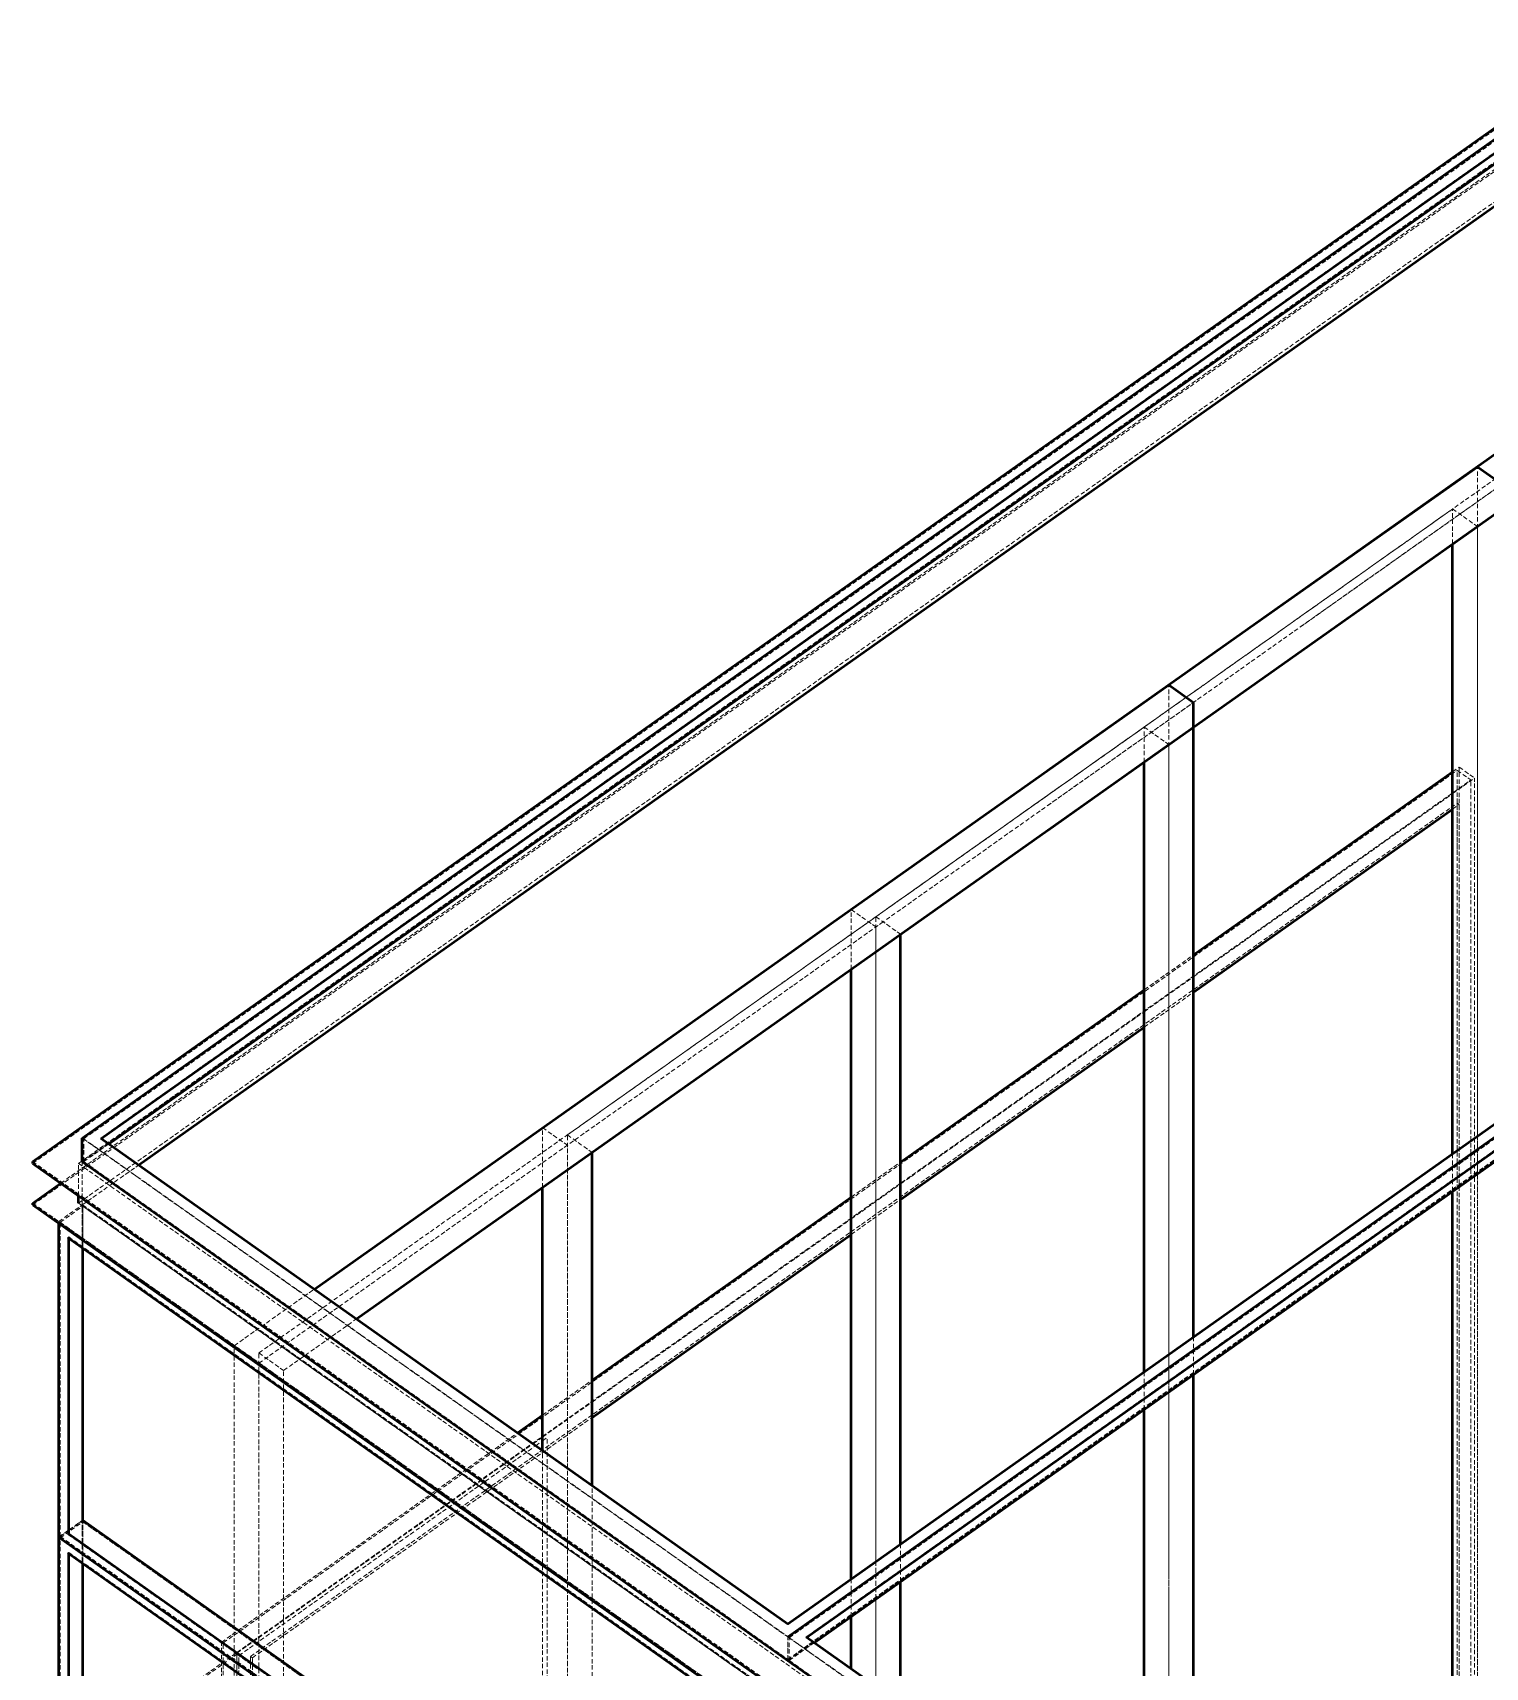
# Model space of a CAD drawing. Header units: millimetres. Extents: x 909 to 14018, y 345 to 10097.
# Drawn here: x 1117 to 2362, y 3801 to 5202 of the extents above; entities that cross this region are included whole.
import ezdxf

# ---------------------------------------------------------------- set-up
doc = ezdxf.new("R2010")
doc.units = ezdxf.units.MM
doc.linetypes.add('Hidden', pattern=[15, 5, -3, 5, -2])
for name, color, linetype, lineweight in [('Default', 7, 'Continuous', 50), ('Edges', 7, 'Hidden', 15), ('HiddenEdges', 2, 'Hidden', 15), ('HiddenSilhouettes', 2, 'Hidden', 15), ('HiddenWires', 7, 'Hidden', 15), ('Silhouettes', 7, 'Continuous', 50), ('Wires', 7, 'Hidden', 15)]:
    doc.layers.add(name, color=color, linetype=linetype, lineweight=lineweight)

# ---------------------------------------------------------------- blocks, each defined once
blk = doc.blocks.new('Isometric')
at = {"layer": 'Edges'}
for points in [[(-1159.7, 1831.6), (-494.1, 2302.2)], [(-870.5, 2036.1), (-640.3, 2198.9)], [(-1435.4, 881.7), (233.3, 2061.7)], [(-1350.4, 1696.8), (-992.8, 1949.6)], [(-1384.2, 1712.9), (-1355.9, 1692.9)], [(-1449.6, 1626.6), (-1350.4, 1696.8)], [(-1969.3, 1259.1), (-1449.6, 1626.6)], [(-1736.7, 1463.6), (-1708.4, 1443.6)], [(-2319.3, 1424.8), (-70.7, -165.2)], [(-2319.3, 1377.4), (-70.7, -212.6)], [(-2279, 998.8), (-2278.2, 999.4)], [(-2279, 998.8), (-1494.1, 443.8)], [(-1456.6, 881.7), (-650.5, 311.7)]]:
    blk.add_lwpolyline(points, dxfattribs=at)
for points in [[(-2241.5, 1451.7, 0), (-572.8, 2631.7, 0)], [(-668.6, 1453.9, 0), (-668.6, 2150.6, 0)], [(-1021.1, 1204.7, 0), (-1021.1, 1901.3, 0)], [(-992.8, 1636.1, 0), (-696.9, 1845.3, 0)], [(-1355.9, 967.9, 0), (-1355.9, 1692.9, 0)], [(-1327.6, 1399.3, 0), (-1049.3, 1596.1, 0)], [(-2262.7, 1451.7, 0), (-1456.6, 881.7, 0)], [(-1708.4, 1074.7, 0), (-1708.4, 1443.6, 0)], [(-668.6, 339.4, 0), (-668.6, 1410.9, 0)], [(-2267, 1377.4, 0), (-70.7, -175.6, 0)], [(-1680.1, 1150.1, 0), (-1384.2, 1359.3, 0)], [(-2279, 998.8, 0), (-2279, 1338.2, 0)], [(-1021.1, 588.7, 0), (-1021.1, 1161.6, 0)], [(-1747.5, 1102.4, 0), (-1736.7, 1110.1, 0)], [(-2278.2, 1003.4, 0), (-2261.9, 1014.9, 0)], [(-2279, -691.2, 0), (-2279, 977.6, 0)], [(-1355.9, 825.4, 0), (-1355.9, 924.9, 0)], [(-1456.6, 854.8, 0), (-1456.6, 881.7, 0)]]:
    blk.add_polyline3d(points, dxfattribs=at)
at = {"layer": 'HiddenEdges'}
for points in [[(-2319.3, 1422.7), (-495, 2712.7)], [(-2267, 1422.7), (-495, 2675.7)], [(-2262.7, 1424.8), (-495, 2674.8)], [(-2319.3, 1375.3), (-495, 2665.3)], [(-668.6, 93.3), (-668.6, 2218.9)], [(-1708.4, 1455.3), (-696.9, 2170.6)], [(-1456.6, 895.8), (212.1, 2075.8)], [(-1021.1, -155.9), (-1021.1, 1969.6)], [(-2101.5, 874.9), (-691.6, 1871.9)], [(-2086, 863.9), (-676, 1860.9)], [(-696.9, 1845.3), (-671.8, 1863.1)], [(-1355.9, 1704.6), (-1327.6, 1684.6)], [(-1049.3, 1596.1), (-992.8, 1636.1)], [(-2261, 1450.8), (-1456.6, 882)], [(-2241.5, 1450.8), (-1456.6, 895.8)], [(-1708.4, 1455.3), (-1680.1, 1435.3)], [(-2261, 1424.8), (-1456.6, 856)], [(-1384.2, 1359.3), (-1327.6, 1399.3)], [(-2262.7, 1014.7), (-2262.7, 1375.3)], [(-2262.7, 1375.3), (-70.7, -174.7)], [(-2262.7, 1374.5), (-1456.6, 804.5)], [(-2289.6, 1356.3), (-1483.5, 786.3)], [(-2287.9, 1355.5), (-1483.5, 786.7)], [(-2278.2, 1338.8), (-1493.3, 783.8)], [(-2060.9, 1206.1), (-2032.6, 1186.1)], [(-1736.7, 1110.1), (-1680.1, 1150.1)], [(-2086, 863.1), (-1747.5, 1102.4)], [(-2289.6, 995.7), (-2262.7, 1014.7)], [(-2262.7, 1013.8), (-2261.9, 1014.4)], [(-2262.7, 1013.8), (-1456.6, 443.8)], [(-2278.2, 978.2), (-1493.3, 423.2)], [(-1454.9, 880.8), (-650.5, 312)], [(-2103.6, 875.6), (-2086, 863.1)], [(-2101.5, -535), (-2101.5, 874.9)], [(-2101.5, 874.9), (-2086, 863.9)], [(-2086, -550.7), (-2086, 861.9)], [(-2070.4, 859.4), (-2068.3, 857.9)], [(-1454.9, 854.8), (-650.5, 286)]]:
    blk.add_lwpolyline(points, dxfattribs=at)
for points in [[(-2262.7, 1424.8, 0), (-572.8, 2619.8, 0)], [(-1355.9, 1704.6, 0), (-344.4, 2419.8, 0)], [(-1456.6, 882, 0), (231.6, 2075.8, 0)], [(-1456.6, 856, 0), (231.6, 2049.8, 0)], [(-2060.9, 1206.1, 0), (-1049.3, 1921.3, 0)], [(-689.4, 461.3, 0), (-689.4, 1875.6, 0)], [(-2070.4, 859.4, 0), (-691.6, 1834.4, 0)], [(-689.4, 454, 0), (-689.4, 1832.9, 0)], [(-1355.9, -364.4, 0), (-1355.9, 1704.6, 0)], [(-1708.4, -613.7, 0), (-1708.4, 1455.3, 0)], [(-668.6, 1410.9, 0), (-668.6, 1453.9, 0)], [(-2261.9, 1014.4, 0), (-2261.9, 1375.1, 0)], [(-2261.9, 1373.9, 0), (-1457.5, 805.1, 0)], [(-2060.9, 1194.4, 0), (-1969.3, 1259.1, 0)], [(-2089.1, 1214.4, 0), (-2060.9, 1194.4, 0)], [(-2060.9, -862.9, 0), (-2060.9, 1206.1, 0)], [(-1021.1, 1161.6, 0), (-1021.1, 1204.7, 0)], [(-2060.9, -907.6, 0), (-2060.9, 1194.4, 0)], [(-1708.4, -681.9, 0), (-1708.4, 1074.7, 0)], [(-2262.7, -675.3, 0), (-2262.7, 1014.7, 0)], [(-2262.7, 1014.7, 0), (-1456.6, 444.7, 0)], [(-2261.9, -675.6, 0), (-2261.9, 1014.4, 0)], [(-2261.9, 1013.2, 0), (-1457.5, 444.4, 0)], [(-2287.9, 996.5, 0), (-2278.2, 1003.4, 0)], [(-2287.9, 994.8, 0), (-1483.5, 426, 0)], [(-1355.9, 924.9, 0), (-1355.9, 967.9, 0)], [(-1456.6, 895.8, 0), (-1456.6, 896.7, 0)], [(-1456.6, 856, 0), (-1456.6, 882, 0)], [(-1435.4, 880.8, 0), (-650.5, 325.8, 0)], [(-2086, -550.3, 0), (-2086, 863.9, 0)], [(-2086, -546, 0), (-2086, 863.9, 0)], [(-2086, 848.4, 0), (-2086, 863.1, 0)], [(-2070.4, -519.5, 0), (-2070.4, 859.4, 0)]]:
    blk.add_polyline3d(points, dxfattribs=at)
at = {"layer": 'HiddenSilhouettes'}
for points in [[(-2261, 1450.8), (-572.8, 2644.6)], [(-2267, 1377.4), (-495, 2630.4)], [(-696.9, 2170.6), (-668.6, 2150.6)], [(-1454.9, 880.8), (233.3, 2074.6)], [(-1456.6, 854.8), (233.3, 2049.8)], [(-696.9, 1870.3), (-689.4, 1875.6)], [(-1049.3, 1621.1), (-992.8, 1661.1)], [(-1049.3, 1578.4), (-992.8, 1618.4)], [(-2261, 1424.8), (-2232.3, 1445.1)], [(-2241.5, 1450.8), (-2240.9, 1451.2)], [(-2267, 1422.7), (-70.7, -130.3)], [(-1384.2, 1384.3), (-1327.6, 1424.3)], [(-2289.6, 1356.3), (-2262.7, 1375.3)], [(-2287.9, 1355.5), (-2261.9, 1373.9)], [(-2262.7, 1375.3), (-1456.6, 805.3)], [(-2262.7, 1013.8), (-2262.7, 1374.5)], [(-2261.9, 1375.1), (-1455.8, 805.1)], [(-2279, 1338.2), (-2278.2, 1338.8)], [(-2032.6, 1186.1), (-1949.3, 1245)], [(-2089.1, -887.6), (-2089.1, 1214.4)], [(-1736.7, -661.9), (-1736.7, 1094.7)], [(-2261.9, 1014.4), (-1455.8, 444.4)], [(-2279, 977.6), (-2278.2, 978.2)], [(-2262.7, 738.9), (-2086, 863.9)], [(-2261, 738.1), (-2086, 861.9)], [(-2086, 863.9), (-2059.9, 845.5)], [(-1454.9, 854.8), (-1426.2, 875.1)]]:
    blk.add_lwpolyline(points, dxfattribs=at)
for points in [[(-2287.3, 1400.1, 0), (-495, 2667.4, 0)], [(-696.9, 2130.6, 0), (-696.9, 2170.6, 0)], [(-1049.3, 1881.3, 0), (-1049.3, 1921.3, 0)], [(-1049.3, 1921.3, 0), (-1021.1, 1901.3, 0)], [(-691.6, 1781.6, 0), (-691.6, 1871.9, 0)], [(-691.6, 1871.9, 0), (-676, 1860.9, 0)], [(-689.4, 1875.6, 0), (-671.8, 1863.1, 0)], [(-676, 451, 0), (-676, 1860.9, 0)], [(-671.8, 448.8, 0), (-671.8, 1863.1, 0)], [(-696.9, 1827.6, 0), (-689.4, 1832.9, 0)], [(-691.6, 455.5, 0), (-691.6, 1834.4, 0)], [(-691.6, 1834.4, 0), (-689.4, 1832.9, 0)], [(-1384.2, 1644.6, 0), (-1384.2, 1712.9, 0)], [(-1736.7, 1395.3, 0), (-1736.7, 1463.6, 0)], [(-2261, 1424.8, 0), (-2261, 1450.8, 0)], [(-2241.5, 1450.8, 0), (-2241.5, 1451.7, 0)], [(-2267, 1385.7, 0), (-2267, 1422.7, 0)], [(-2262.7, 1375.3, 0), (-2262.7, 1424.8, 0)], [(-2262.7, 1375.3, 0), (-2198.1, 1421, 0)], [(-696.9, 1390.9, 0), (-696.9, 1433.9, 0)], [(-2262.7, 1374.5, 0), (-2261.9, 1375.1, 0)], [(-2261.9, 1326.1, 0), (-2261.9, 1373.9, 0)], [(-1384.2, 1341.6, 0), (-1327.6, 1381.6, 0)], [(-2289.6, 1354.3, 0), (-2289.6, 1356.3, 0)], [(-2287.9, 996.5, 0), (-2287.9, 1355.5, 0)], [(-2278.2, 1337.6, 0), (-2278.2, 1338.8, 0)], [(-2089.1, 1214.4, 0), (-1997.5, 1279.1, 0)], [(-992.8, 1181.6, 0), (-992.8, 1224.7, 0)], [(-2032.6, -882.9, 0), (-2032.6, 1186.1, 0)], [(-1049.3, 1141.6, 0), (-1049.3, 1184.7, 0)], [(-1736.7, 1135.1, 0), (-1680.1, 1175.1, 0)], [(-2068.3, 857.9, 0), (-1680.1, 1132.4, 0)], [(-2103.6, 875.6, 0), (-1765.2, 1114.9, 0)], [(-1680.1, -633.7, 0), (-1680.1, 1054.7, 0)], [(-2287.9, 994.8, 0), (-2261.9, 1013.2, 0)], [(-2262.7, -676.2, 0), (-2262.7, 1013.8, 0)], [(-2261.9, 965.5, 0), (-2261.9, 1013.2, 0)], [(-2287.9, 996.5, 0), (-1483.5, 427.7, 0)], [(-2287.9, -693.5, 0), (-2287.9, 994.8, 0)], [(-2278.2, 977, 0), (-2278.2, 978.2, 0)], [(-1327.6, 944.9, 0), (-1327.6, 987.9, 0)], [(-1384.2, 904.9, 0), (-1384.2, 947.9, 0)], [(-1454.9, 854.8, 0), (-1454.9, 880.8, 0)], [(-1435.4, 880.8, 0), (-1435.4, 881.7, 0)], [(-1435.4, 880.8, 0), (-1434.8, 881.2, 0)], [(-2103.6, -538.7, 0), (-2103.6, 875.6, 0)], [(-2086, 861.9, 0), (-2060.8, 844.1, 0)], [(-2068.3, -521, 0), (-2068.3, 857.9, 0)]]:
    blk.add_polyline3d(points, dxfattribs=at)
at = {"layer": 'HiddenWires'}
for points in [[(-1736.7, 1105.8), (-1731.4, 1109.6)], [(-2083.8, 860.3), (-1744.5, 1100.2)]]:
    blk.add_lwpolyline(points, dxfattribs=at)
for points in [[(-1731.4, -300.4, 0), (-1731.4, 1109.6, 0)], [(-2083.8, -549.7, 0), (-2083.8, 860.3, 0)]]:
    blk.add_polyline3d(points, dxfattribs=at)
at = {"layer": 'Silhouettes'}
for points in [[(-2319.3, 1424.8), (-495, 2714.8)], [(-2240.9, 1451.2), (-572.8, 2630.8)], [(-2232.3, 1445.1), (-572.8, 2618.6)], [(-1159.7, 1871.6), (-495, 2341.6)], [(-1310.4, 1696.8), (-470.5, 2290.6)], [(-668.6, 2218.9), (-640.3, 2198.9)], [(-1456.6, 896.7), (212.1, 2076.7)], [(-1456.6, 881.7), (233.3, 2076.7)], [(-1434.8, 881.2), (233.3, 2060.8)], [(-1426.2, 875.1), (233.3, 2048.6)], [(-1406.9, 1696.8), (-1021.1, 1969.6)], [(-1021.1, 1969.6), (-992.8, 1949.6)], [(-992.8, 1224.7), (-992.8, 1949.6)], [(-1159.7, 1803.3), (-1021.1, 1901.3)], [(-1049.3, 1184.7), (-1049.3, 1881.3)], [(-1449.6, 1666.6), (-1406.9, 1696.8)], [(-1949.3, 1245), (-1449.6, 1598.3)], [(-1327.6, 1381.6), (-1049.3, 1578.4)], [(-2262.7, 1424.8), (-2262.7, 1451.7)], [(-2241.5, 1451.7), (-1456.6, 896.7)], [(-2262.7, 1424.8), (-70.7, -125.2)], [(-2319.3, 1377.4), (-2287.3, 1400.1)], [(-1680.1, 1175.1), (-1384.2, 1384.3)], [(-2279, 1338.2), (-1494.1, 783.2)], [(-2289.6, 995.7), (-1483.5, 425.7)], [(-2279, 977.6), (-1494.1, 422.6)], [(-2278.2, -690.6), (-2278.2, 977)]]:
    blk.add_lwpolyline(points, dxfattribs=at)
for points in [[(-2262.7, 1451.7, 0), (-572.8, 2646.7, 0)], [(-2198.1, 1421, 0), (-538.6, 2594.5, 0)], [(-927, 2036.1, 0), (-668.6, 2218.9, 0)], [(-830.5, 2036.1, 0), (-668.6, 2150.6, 0)], [(-696.9, 1433.9, 0), (-696.9, 2130.6, 0)], [(-992.8, 1661.1, 0), (-696.9, 1870.3, 0)], [(-992.8, 1618.4, 0), (-696.9, 1827.6, 0)], [(-1449.6, 1598.3, 0), (-1310.4, 1696.8, 0)], [(-1327.6, 987.9, 0), (-1327.6, 1684.6, 0)], [(-1997.5, 1279.1, 0), (-1449.6, 1666.6, 0)], [(-1384.2, 947.9, 0), (-1384.2, 1644.6, 0)], [(-1327.6, 1424.3, 0), (-1049.3, 1621.1, 0)], [(-2319.3, 1422.7, 0), (-2319.3, 1424.8, 0)], [(-2319.3, 1422.7, 0), (-70.7, -167.3, 0)], [(-1680.1, 1054.7, 0), (-1680.1, 1435.3, 0)], [(-2267, 1377.4, 0), (-2267, 1385.7, 0)], [(-1736.7, 1094.7, 0), (-1736.7, 1395.3, 0)], [(-696.9, 359.4, 0), (-696.9, 1390.9, 0)], [(-2319.3, 1375.3, 0), (-2319.3, 1377.4, 0)], [(-2319.3, 1375.3, 0), (-70.7, -214.7, 0)], [(-2289.6, 995.7, 0), (-2289.6, 1354.3, 0)], [(-2278.2, 999.4, 0), (-2278.2, 1337.6, 0)], [(-1680.1, 1132.4, 0), (-1384.2, 1341.6, 0)], [(-2261.9, 1014.9, 0), (-2261.9, 1326.1, 0)], [(-992.8, 568.7, 0), (-992.8, 1181.6, 0)], [(-1049.3, 608.7, 0), (-1049.3, 1141.6, 0)], [(-1765.2, 1114.9, 0), (-1736.7, 1135.1, 0)], [(-2261.9, 1014.9, 0), (-1494.1, 472, 0)], [(-2289.6, -694.3, 0), (-2289.6, 995.7, 0)], [(-2278.2, 999.4, 0), (-1494.1, 445, 0)], [(-2261.9, -675.1, 0), (-2261.9, 965.5, 0)], [(-1327.6, 805.4, 0), (-1327.6, 944.9, 0)], [(-1384.2, 845.4, 0), (-1384.2, 904.9, 0)], [(-1435.4, 881.7, 0), (-650.5, 326.7, 0)], [(-1456.6, 854.8, 0), (-1449.6, 849.8, 0)]]:
    blk.add_polyline3d(points, dxfattribs=at)
for points in [[(-668.6, 2150.6, 0)], [(-1021.1, 1901.3, 0)], [(-1736.7, 1463.6, 0)]]:
    blk.add_polyline3d(points, close=True, dxfattribs=at)
at = {"layer": 'Wires'}
blk.add_lwpolyline([(-1744.5, 1100.2), (-1736.7, 1105.8)], dxfattribs=at)

msp = doc.modelspace()

# ---------------------------------------------------------------- block references
at = {"layer": 'Default', "xscale": 0.75, "yscale": 0.75, "zscale": 0.75}
msp.add_blockref('Isometric', (2856.5, 3166), dxfattribs=at)

doc.saveas('drawing.dxf')
